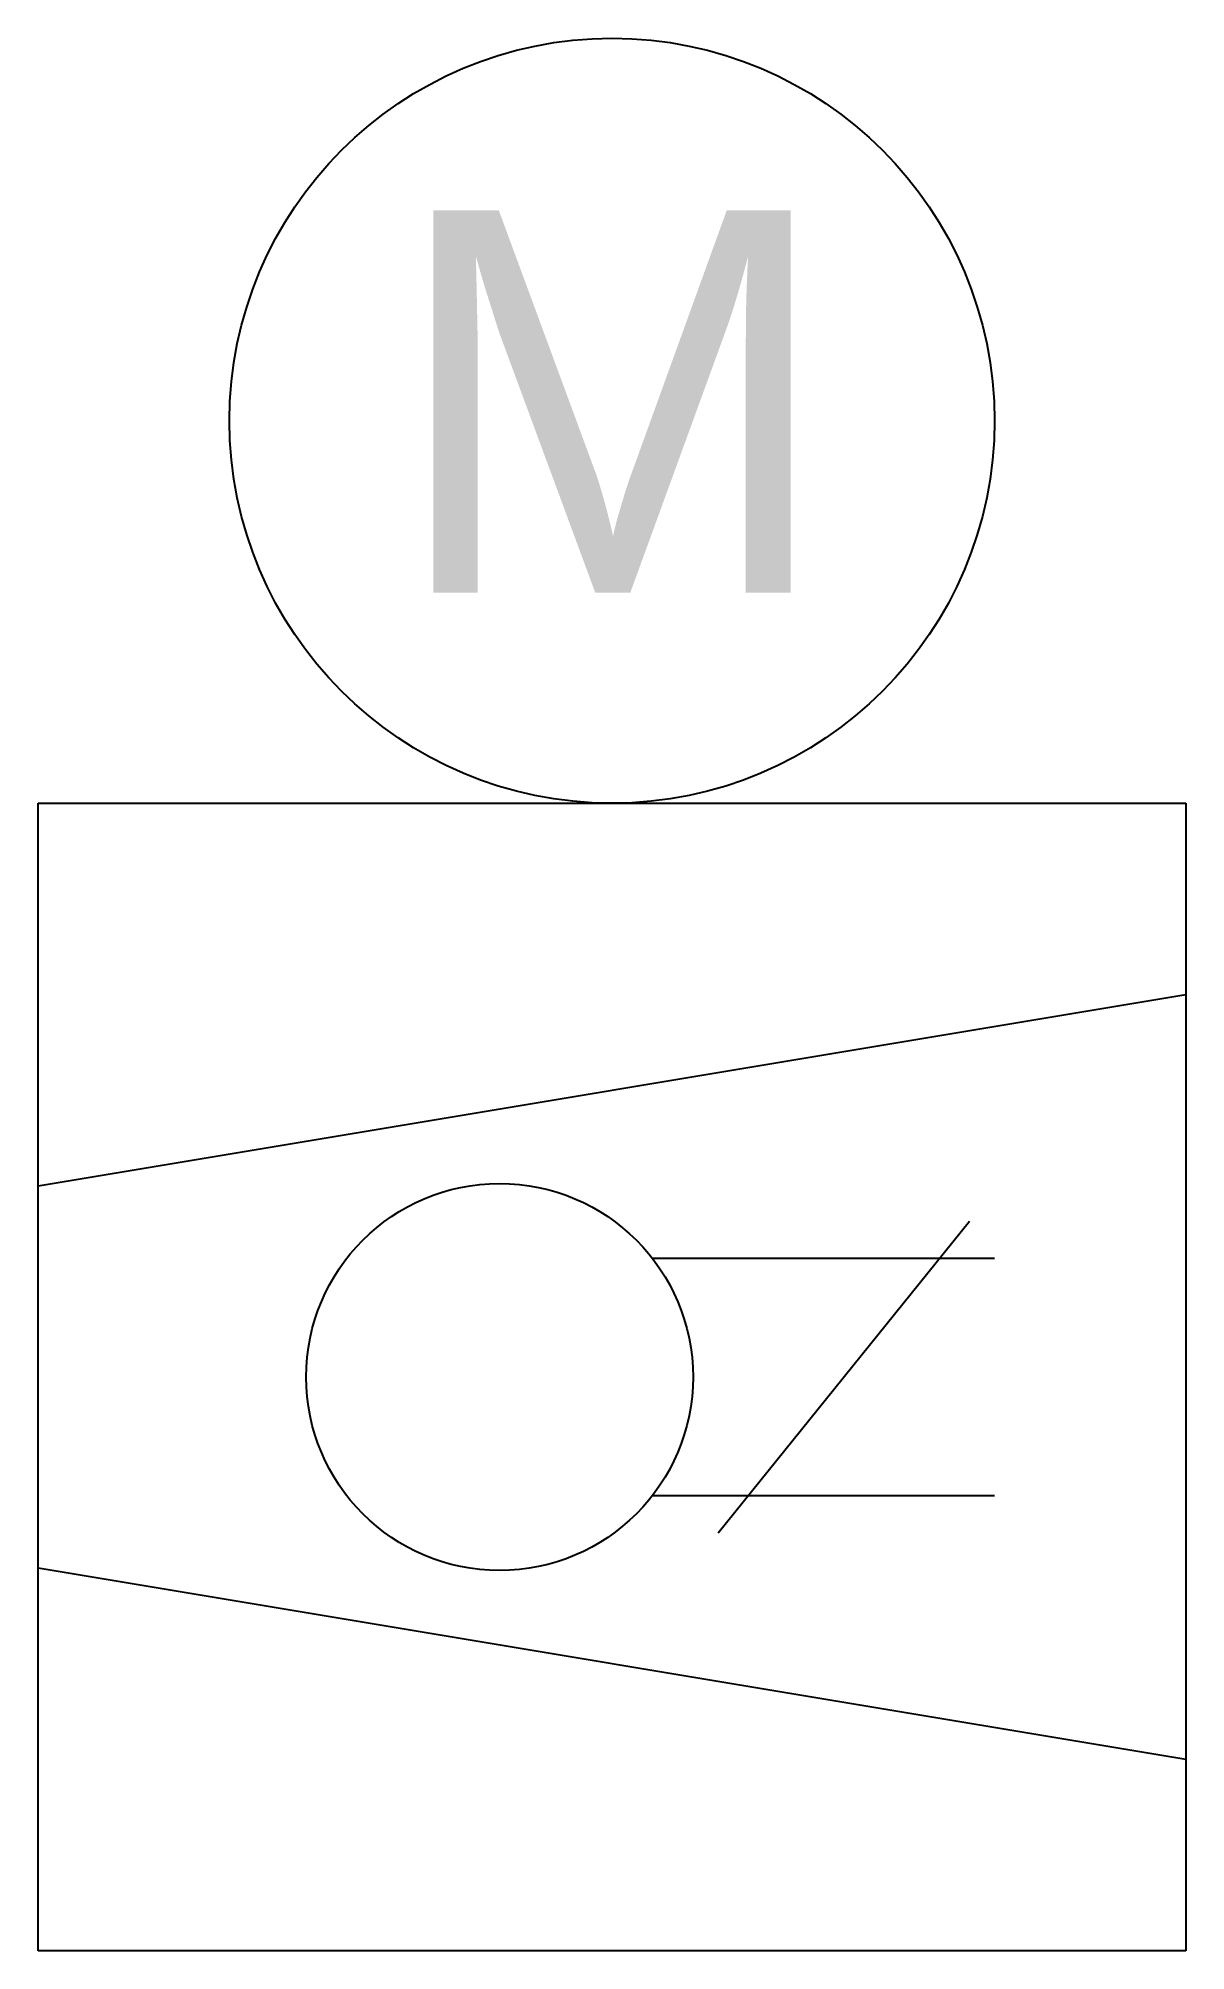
# Model space of a CAD drawing. Header units: millimetres. Extents: x -150 to 150, y -150 to 350.
import ezdxf
from ezdxf.enums import TextEntityAlignment as Align

# ---------------------------------------------------------------- set-up
doc = ezdxf.new("R2010")
doc.units = ezdxf.units.MM
doc.styles.add('EHS_Text', font='arial.ttf')

msp = doc.modelspace()

# ---------------------------------------------------------------- linework, layer by layer
at = {"color": 0, "linetype": 'ByBlock', "lineweight": -2}
for p, q in [((-150, -150), (-150, 150)), ((-150, 150), (150, 150)), ((150, 150), (150, -150)), ((-150, 50), (150, 100)), ((27.79, -40.74), (93.49, 40.74)), ((100, 31.01), (10.57, 31.01)), ((10.57, -31.01), (100, -31.01)), ((150, -100), (-150, -50)), ((150, -150), (-150, -150))]:
    msp.add_line(p, q, dxfattribs=at)
for centre, radius in [((0, 250), 100), ((-29.39, 0), 50.57)]:
    msp.add_circle(centre, radius, dxfattribs=at)

# ---------------------------------------------------------------- texts
at = {"color": 0, "linetype": 'ByBlock', "lineweight": -2, "style": 'EHS_Text'}
msp.add_text('M', height=100, dxfattribs=at).set_placement((0, 205.03), align=Align.CENTER)

doc.saveas('drawing.dxf')
